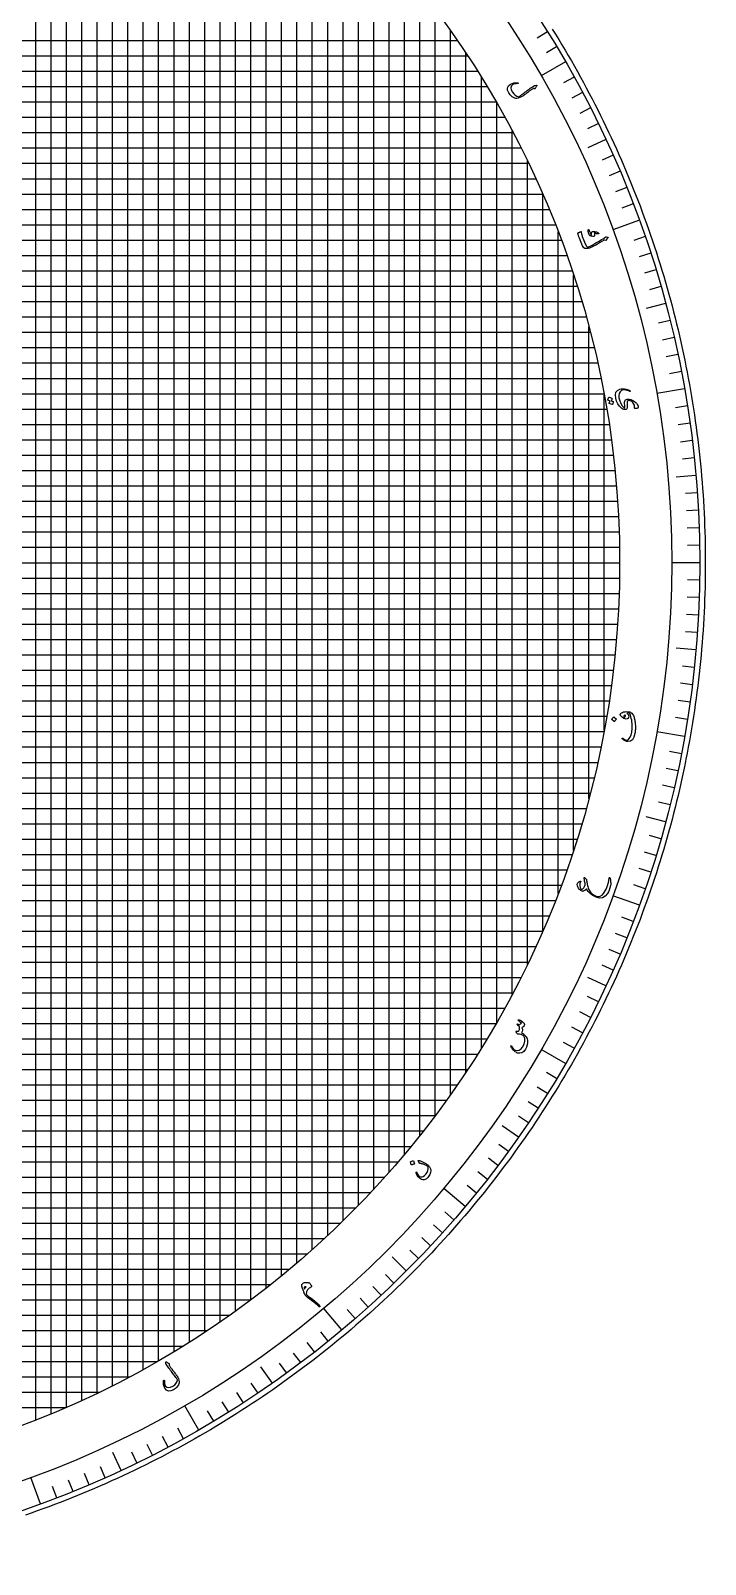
# Model space of a CAD drawing. Header units: millimetres. Extents: x -91 to 91, y -91 to 118.
# Drawn here: x 30.1 to 91, y -90.5 to 48.1 of the extents above; entities that cross this region are included whole.
import ezdxf

# ---------------------------------------------------------------- set-up
doc = ezdxf.new("R2010")
doc.units = ezdxf.units.MM
for name, color, linetype in [('CUT_OUTER', 1, 'Continuous'), ('ENGRAVE', 7, 'Continuous'), ('ENGRAVE_FINE', 8, 'Continuous'), ('TEXT', 5, 'Continuous')]:
    doc.layers.add(name, color=color, linetype=linetype)

msp = doc.modelspace()

# ---------------------------------------------------------------- linework, layer by layer
at = {"layer": 'CUT_OUTER'}
msp.add_lwpolyline([(77.179, 48.2121), (77.4733, 47.7377), (77.7648, 47.2614), (78.0533, 46.7833), (78.3389, 46.3035), (78.6215, 45.822), (78.9012, 45.3387), (79.1779, 44.8537), (79.4516, 44.3671), (79.7224, 43.8787), (79.9901, 43.3887), (80.2548, 42.8971), (80.5165, 42.4039), (80.7752, 41.909), (81.0308, 41.4126), (81.2834, 40.9146), (81.5329, 40.4151), (81.7794, 39.9141), (82.0227, 39.4115), (82.263, 38.9075), (82.5002, 38.402), (82.7343, 37.8951), (82.9652, 37.3867), (83.1931, 36.877), (83.4178, 36.3658), (83.6394, 35.8533), (83.8578, 35.3394), (84.073, 34.8242), (84.2851, 34.3077), (84.4941, 33.7899), (84.6998, 33.2708), (84.9023, 32.7504), (85.1017, 32.2289), (85.2979, 31.7061), (85.4908, 31.1821), (85.6805, 30.657), (85.867, 30.1307), (86.0503, 29.6032), (86.2303, 29.0747), (86.4071, 28.545), (86.5806, 28.0143), (86.7508, 27.4825), (86.9178, 26.9497), (87.0816, 26.4159), (87.242, 25.8811), (87.3992, 25.3453), (87.553, 24.8085), (87.7036, 24.2709), (87.8509, 23.7323), (87.9949, 23.1928), (88.1355, 22.6524), (88.2728, 22.1112), (88.4069, 21.5691), (88.5375, 21.0263), (88.6649, 20.4826), (88.7889, 19.9382), (88.9096, 19.393), (89.0269, 18.8471), (89.1408, 18.3005), (89.2515, 17.7532), (89.3587, 17.2052), (89.4626, 16.6566), (89.5631, 16.1074), (89.6603, 15.5575), (89.754, 15.0071), (89.8444, 14.4561), (89.9314, 13.9045), (90.0151, 13.3525), (90.0953, 12.7999), (90.1721, 12.2468), (90.2456, 11.6933), (90.3156, 11.1394), (90.3823, 10.585), (90.4455, 10.0302), (90.5054, 9.4751), (90.5618, 8.9196), (90.6148, 8.3637), (90.6644, 7.8076), (90.7106, 7.2511), (90.7534, 6.6944), (90.7928, 6.1374), (90.8287, 5.5802), (90.8613, 5.0228), (90.8904, 4.4652), (90.9161, 3.9074), (90.9383, 3.3495), (90.9572, 2.7914), (90.9726, 2.2333), (90.9846, 1.675), (90.9931, 1.1167), (90.9983, 0.5584), (91, 0), (90.9983, -0.5584), (90.9931, -1.1167), (90.9846, -1.675), (90.9726, -2.2333), (90.9572, -2.7914), (90.9383, -3.3495), (90.9161, -3.9074), (90.8904, -4.4652), (90.8613, -5.0228), (90.8287, -5.5802), (90.7928, -6.1374), (90.7534, -6.6944), (90.7106, -7.2511), (90.6644, -7.8076), (90.6148, -8.3637), (90.5618, -8.9196), (90.5054, -9.4751), (90.4455, -10.0302), (90.3823, -10.585), (90.3156, -11.1394), (90.2456, -11.6933), (90.1721, -12.2468), (90.0953, -12.7999), (90.0151, -13.3525), (89.9314, -13.9045), (89.8444, -14.4561), (89.754, -15.0071), (89.6603, -15.5575), (89.5631, -16.1074), (89.4626, -16.6566), (89.3587, -17.2052), (89.2515, -17.7532), (89.1408, -18.3005), (89.0269, -18.8471), (88.9096, -19.393), (88.7889, -19.9382), (88.6649, -20.4826), (88.5375, -21.0263), (88.4069, -21.5691), (88.2728, -22.1112), (88.1355, -22.6524), (87.9949, -23.1928), (87.8509, -23.7323), (87.7036, -24.2709), (87.553, -24.8085), (87.3992, -25.3453), (87.242, -25.8811), (87.0816, -26.4159), (86.9178, -26.9497), (86.7508, -27.4825), (86.5806, -28.0143), (86.4071, -28.545), (86.2303, -29.0747), (86.0503, -29.6032), (85.867, -30.1307), (85.6805, -30.657), (85.4908, -31.1821), (85.2979, -31.7061), (85.1017, -32.2289), (84.9023, -32.7504), (84.6998, -33.2708), (84.4941, -33.7899), (84.2851, -34.3077), (84.073, -34.8242), (83.8578, -35.3394), (83.6394, -35.8533), (83.4178, -36.3658), (83.1931, -36.877), (82.9652, -37.3867), (82.7343, -37.8951), (82.5002, -38.402), (82.263, -38.9075), (82.0227, -39.4115), (81.7794, -39.9141), (81.5329, -40.4151), (81.2834, -40.9146), (81.0308, -41.4126), (80.7752, -41.909), (80.5165, -42.4039), (80.2548, -42.8971), (79.9901, -43.3887), (79.7224, -43.8787), (79.4516, -44.3671), (79.1779, -44.8537), (78.9012, -45.3387), (78.6215, -45.822), (78.3389, -46.3035), (78.0533, -46.7833), (77.7648, -47.2614), (77.4733, -47.7377), (77.179, -48.2121), (76.8817, -48.6848), (76.5815, -49.1556), (76.2784, -49.6246), (75.9725, -50.0917), (75.6637, -50.5569), (75.3521, -51.0202), (75.0376, -51.4816), (74.7203, -51.941), (74.4002, -52.3985), (74.0773, -52.8541), (73.7516, -53.3076), (73.4231, -53.7591), (73.0919, -54.2086), (72.7579, -54.6561), (72.4212, -55.1015), (72.0817, -55.5448), (71.7395, -55.9861), (71.3947, -56.4252), (71.0471, -56.8622), (70.6969, -57.2971), (70.344, -57.7298), (69.9884, -58.1603), (69.6302, -58.5887), (69.2694, -59.0148), (68.906, -59.4387), (68.54, -59.8604), (68.1714, -60.2798), (67.8003, -60.697), (67.4266, -61.1119), (67.0503, -61.5244), (66.6715, -61.9347), (66.2903, -62.3426), (65.9065, -62.7482), (65.5202, -63.1514), (65.1315, -63.5522), (64.7403, -63.9507), (64.3467, -64.3467), (63.9507, -64.7403), (63.5522, -65.1315), (63.1514, -65.5202), (62.7482, -65.9065), (62.3426, -66.2903), (61.9347, -66.6715), (61.5244, -67.0503), (61.1119, -67.4266), (60.697, -67.8003), (60.2798, -68.1714), (59.8604, -68.54), (59.4387, -68.906), (59.0148, -69.2694), (58.5887, -69.6302), (58.1603, -69.9884), (57.7298, -70.344), (57.2971, -70.6969), (56.8622, -71.0471), (56.4252, -71.3947), (55.9861, -71.7395), (55.5448, -72.0817), (55.1015, -72.4212), (54.6561, -72.7579), (54.2086, -73.0919), (53.7591, -73.4231), (53.3076, -73.7516), (52.8541, -74.0773), (52.3985, -74.4002), (51.941, -74.7203), (51.4816, -75.0376), (51.0202, -75.3521), (50.5569, -75.6637), (50.0917, -75.9725), (49.6246, -76.2784), (49.1556, -76.5815), (48.6848, -76.8817), (48.2121, -77.179), (47.7377, -77.4733), (47.2614, -77.7648), (46.7833, -78.0533), (46.3035, -78.3389), (45.822, -78.6215), (45.3387, -78.9012), (44.8537, -79.1779), (44.3671, -79.4516), (43.8787, -79.7224), (43.3887, -79.9901), (42.8971, -80.2548), (42.4039, -80.5165), (41.909, -80.7752), (41.4126, -81.0308), (40.9146, -81.2834), (40.4151, -81.5329), (39.9141, -81.7794), (39.4115, -82.0227), (38.9075, -82.263), (38.402, -82.5002), (37.8951, -82.7343), (37.3867, -82.9652), (36.877, -83.1931), (36.3658, -83.4178), (35.8533, -83.6394), (35.3394, -83.8578), (34.8242, -84.073), (34.3077, -84.2851), (33.7899, -84.4941), (33.2708, -84.6998), (32.7504, -84.9023), (32.2289, -85.1017), (31.7061, -85.2979), (31.1821, -85.4908), (30.657, -85.6805), (30.1307, -85.867), (29.6032, -86.0503)], dxfattribs=at)
at = {"layer": 'ENGRAVE'}
for points in [[(34.6938, -75.6928), (34.6938, 75.6928)], [(41.6325, -72.1096), (41.6325, 72.1096)], [(48.5712, -67.6306), (48.5712, 67.6306)], [(55.51, -62.0621), (55.51, 62.0621)], [(62.4488, -55.0746), (62.4488, 55.0746)], [(69.3875, -46.0265), (69.3875, 46.0265)], [(78.3753, 45.25), (76.1823, 43.9839)], [(-72.1096, 41.6325), (72.1096, 41.6325)], [(82.0209, 38.247), (80.3816, 37.4825)], [(-75.6928, 34.6938), (75.6928, 34.6938)], [(76.3263, -33.2771), (76.3263, 33.2771)], [(85.0422, 30.9528), (82.6626, 30.0867)], [(-78.503, 27.755), (78.503, 27.755)], [(87.4163, 23.4231), (85.6692, 22.955)], [(-80.621, 20.8163), (80.621, 20.8163)], [(89.1251, 15.7152), (86.6313, 15.2754)], [(-82.1004, 13.8775), (82.1004, 13.8775)], [(-82.9754, 6.9387), (82.9754, 6.9387)], [(90.1556, 7.8876), (88.3538, 7.73)], [(-83.265, 0), (83.265, 0)], [(90.5, 0), (87.9677, 0)], [(-82.9754, -6.9387), (82.9754, -6.9387)], [(90.1556, -7.8876), (88.3538, -7.73)], [(-82.1004, -13.8775), (82.1004, -13.8775)], [(89.1251, -15.7152), (86.6313, -15.2754)], [(-80.621, -20.8163), (80.621, -20.8163)], [(87.4163, -23.4231), (85.6692, -22.955)], [(-78.503, -27.755), (78.503, -27.755)], [(85.0422, -30.9528), (82.6626, -30.0867)], [(-75.6928, -34.6938), (75.6928, -34.6938)], [(82.0209, -38.247), (80.3816, -37.4825)], [(-72.1096, -41.6325), (72.1096, -41.6325)], [(78.3753, -45.25), (76.1823, -43.9839)], [(-67.6306, -48.5712), (67.6306, -48.5712)], [(74.1333, -51.9087), (72.6516, -50.8712)], [(-62.0621, -55.51), (62.0621, -55.51)], [(69.327, -58.1723), (67.3872, -56.5446)], [(-55.0746, -62.4488), (55.0746, -62.4488)], [(63.9932, -63.9932), (62.7142, -62.7142)], [(58.1723, -69.327), (56.5446, -67.3872)], [(-46.0265, -69.3875), (46.0265, -69.3875)], [(51.9087, -74.1333), (50.8712, -72.6516)], [(45.25, -78.3753), (43.9839, -76.1823)], [(-33.2771, -76.3263), (33.2771, -76.3263)], [(38.247, -82.0209), (37.4825, -80.3816)], [(30.9528, -85.0422), (30.0867, -82.6626)]]:
    msp.add_lwpolyline(points, dxfattribs=at)
for radius in [90.5, 87.9677, 83.265]:
    msp.add_circle((0, 0), radius, dxfattribs=at)
at = {"layer": 'ENGRAVE_FINE'}
for points in [[(30.5305, -77.4658), (30.5305, 77.4658)], [(31.9183, -76.9044), (31.9183, 76.9044)], [(33.306, -76.3136), (33.306, 76.3136)], [(36.0815, -75.0412), (36.0815, 75.0412)], [(37.4693, -74.358), (37.4693, 74.358)], [(38.857, -73.6423), (38.857, 73.6423)], [(40.2447, -72.8932), (40.2447, 72.8932)], [(43.0203, -71.2904), (43.0203, 71.2904)], [(44.408, -70.4343), (44.408, 70.4343)], [(45.7957, -69.54), (45.7957, 69.54)], [(47.1835, -68.606), (47.1835, 68.606)], [(49.959, -66.612), (49.959, 66.612)], [(51.3468, -65.5482), (51.3468, 65.5482)], [(52.7345, -64.437), (52.7345, 64.437)], [(54.1223, -63.2759), (54.1223, 63.2759)], [(56.8978, -60.7923), (56.8978, 60.7923)], [(58.2855, -59.4631), (58.2855, 59.4631)], [(59.6733, -58.0703), (59.6733, 58.0703)], [(61.061, -56.6093), (61.061, 56.6093)], [(63.8365, -53.4599), (63.8365, 53.4599)], [(65.2242, -51.7577), (65.2242, 51.7577)], [(66.612, -49.959), (66.612, 49.959)], [(-68.606, 47.1835), (68.606, 47.1835)], [(67.9998, -48.053), (67.9998, 48.053)], [(76.7484, 47.9577), (75.828, 47.3826)], [(-69.54, 45.7957), (69.54, 45.7957)], [(77.5736, 46.6109), (76.6434, 46.052)], [(-70.4343, 44.408), (70.4343, 44.408)], [(-71.2904, 43.0203), (71.2904, 43.0203)], [(70.7752, -43.8626), (70.7752, 43.8626)], [(79.1531, 43.8753), (78.2039, 43.3491)], [(79.9068, 42.4872), (78.9485, 41.9777)], [(-72.8932, 40.2447), (72.8932, 40.2447)], [(72.163, -41.5399), (72.163, 41.5399)], [(80.6361, 41.0861), (79.6691, 40.5934)], [(-73.6423, 38.857), (73.6423, 38.857)], [(73.5508, -39.0301), (73.5508, 39.0301)], [(81.3409, 39.6726), (80.3654, 39.1968)], [(-74.358, 37.4693), (74.358, 37.4693)], [(-75.0412, 36.0815), (75.0412, 36.0815)], [(74.9385, -36.2944), (74.9385, 36.2944)], [(82.6759, 36.8097), (81.6844, 36.3683)], [(83.3057, 35.3612), (82.3067, 34.9371)], [(-76.3136, 33.306), (76.3136, 33.306)], [(83.9101, 33.9019), (82.9039, 33.4954)], [(-76.9044, 31.9183), (76.9044, 31.9183)], [(84.489, 32.4323), (83.4759, 32.0434)], [(-77.4658, 30.5305), (77.4658, 30.5305)], [(-77.9985, 29.1427), (77.9985, 29.1427)], [(77.714, -29.893), (77.714, 29.893)], [(85.5694, 29.4639), (84.5433, 29.1106)], [(86.0706, 27.966), (85.0385, 27.6307)], [(-78.9799, 26.3673), (78.9799, 26.3673)], [(86.5456, 26.4596), (85.5078, 26.1423)], [(-79.4297, 24.9795), (79.4297, 24.9795)], [(79.1018, -25.9995), (79.1018, 25.9995)], [(86.9942, 24.9452), (85.951, 24.646)], [(-79.8529, 23.5918), (79.8529, 23.5918)], [(-80.2499, 22.204), (80.2499, 22.204)], [(80.4895, -21.319), (80.4895, 21.319)], [(87.8118, 21.8939), (86.7587, 21.6314)], [(-80.9666, 19.4285), (80.9666, 19.4285)], [(88.1805, 20.3581), (87.1231, 20.1139)], [(-81.2871, 18.0407), (81.2871, 18.0407)], [(88.5224, 18.816), (87.4608, 18.5904)], [(-81.5827, 16.653), (81.5827, 16.653)], [(88.8373, 17.2682), (87.7719, 17.0611)], [(-81.8537, 15.2652), (81.8537, 15.2652)], [(81.8773, -15.1386), (81.8773, 15.1386)], [(89.3858, 14.1573), (88.3139, 13.9875)], [(-82.3229, 12.4897), (82.3229, 12.4897)], [(89.6193, 12.5952), (88.5446, 12.4441)], [(-82.5215, 11.102), (82.5215, 11.102)], [(-82.6964, 9.7142), (82.6964, 9.7142)], [(89.8254, 11.0292), (88.7483, 10.8969)], [(-82.8476, 8.3265), (82.8476, 8.3265)], [(90.0042, 9.4598), (88.9249, 9.3464)], [(-83.0798, 5.551), (83.0798, 5.551)], [(90.2795, 6.313), (89.1969, 6.2373)], [(-83.1609, 4.1633), (83.1609, 4.1633)], [(90.376, 4.7364), (89.2922, 4.6796)], [(-83.2187, 2.7755), (83.2187, 2.7755)], [(90.4449, 3.1584), (89.3603, 3.1205)], [(-83.2534, 1.3878), (83.2534, 1.3878)], [(90.4862, 1.5794), (89.4011, 1.5605)], [(-83.2534, -1.3878), (83.2534, -1.3878)], [(90.4862, -1.5794), (89.4011, -1.5605)], [(-83.2187, -2.7755), (83.2187, -2.7755)], [(90.4449, -3.1584), (89.3603, -3.1205)], [(-83.1609, -4.1633), (83.1609, -4.1633)], [(90.376, -4.7364), (89.2922, -4.6796)], [(-83.0798, -5.551), (83.0798, -5.551)], [(90.2795, -6.313), (89.1969, -6.2373)], [(-82.8476, -8.3265), (82.8476, -8.3265)], [(90.0042, -9.4598), (88.9249, -9.3464)], [(-82.6964, -9.7142), (82.6964, -9.7142)], [(89.8254, -11.0292), (88.7483, -10.8969)], [(-82.5215, -11.102), (82.5215, -11.102)], [(89.6193, -12.5952), (88.5446, -12.4441)], [(-82.3229, -12.4897), (82.3229, -12.4897)], [(89.3858, -14.1573), (88.3139, -13.9875)], [(-81.8537, -15.2652), (81.8537, -15.2652)], [(-81.5827, -16.653), (81.5827, -16.653)], [(88.8373, -17.2682), (87.7719, -17.0611)], [(-81.2871, -18.0407), (81.2871, -18.0407)], [(88.5224, -18.816), (87.4608, -18.5904)], [(-80.9666, -19.4285), (80.9666, -19.4285)], [(88.1805, -20.3581), (87.1231, -20.1139)], [(87.8118, -21.8939), (86.7587, -21.6314)], [(-80.2499, -22.204), (80.2499, -22.204)], [(-79.8529, -23.5918), (79.8529, -23.5918)], [(86.9942, -24.9452), (85.951, -24.646)], [(-79.4297, -24.9795), (79.4297, -24.9795)], [(86.5456, -26.4596), (85.5078, -26.1423)], [(-78.9799, -26.3673), (78.9799, -26.3673)], [(86.0706, -27.966), (85.0385, -27.6307)], [(-77.9985, -29.1427), (77.9985, -29.1427)], [(85.5694, -29.4639), (84.5433, -29.1106)], [(-77.4658, -30.5305), (77.4658, -30.5305)], [(-76.9044, -31.9183), (76.9044, -31.9183)], [(84.489, -32.4323), (83.4759, -32.0434)], [(-76.3136, -33.306), (76.3136, -33.306)], [(83.9101, -33.9019), (82.9039, -33.4954)], [(83.3057, -35.3612), (82.3067, -34.9371)], [(-75.0412, -36.0815), (75.0412, -36.0815)], [(82.6759, -36.8097), (81.6844, -36.3683)], [(-74.358, -37.4693), (74.358, -37.4693)], [(-73.6423, -38.857), (73.6423, -38.857)], [(81.3409, -39.6726), (80.3654, -39.1968)], [(-72.8932, -40.2447), (72.8932, -40.2447)], [(80.6361, -41.0861), (79.6691, -40.5934)], [(79.9068, -42.4872), (78.9485, -41.9777)], [(-71.2904, -43.0203), (71.2904, -43.0203)], [(79.1531, -43.8753), (78.2039, -43.3491)], [(-70.4343, -44.408), (70.4343, -44.408)], [(-69.54, -45.7957), (69.54, -45.7957)], [(77.5736, -46.6109), (76.6434, -46.052)], [(-68.606, -47.1835), (68.606, -47.1835)], [(76.7484, -47.9577), (75.828, -47.3826)], [(75.8997, -49.2898), (74.9895, -48.6988)], [(-66.612, -49.959), (66.612, -49.959)], [(75.0279, -50.607), (74.1282, -50.0001)], [(-65.5482, -51.3468), (65.5482, -51.3468)], [(73.216, -53.1946), (72.3381, -52.5567)], [(-64.437, -52.7345), (64.437, -52.7345)], [(72.2765, -54.4643), (71.4098, -53.8111)], [(-63.2759, -54.1223), (63.2759, -54.1223)], [(71.315, -55.7174), (70.4598, -55.0492)], [(70.3317, -56.9535), (69.4883, -56.2705)], [(-60.7923, -56.8978), (60.7923, -56.8978)], [(-59.4631, -58.2855), (59.4631, -58.2855)], [(68.3012, -59.3733), (67.4822, -58.6614)], [(-58.0703, -59.6733), (58.0703, -59.6733)], [(67.2546, -60.5563), (66.4481, -59.8301)], [(-56.6093, -61.061), (56.6093, -61.061)], [(65.1003, -62.8666), (64.3196, -62.1127)], [(66.1875, -61.7209), (65.3938, -60.9807)], [(-53.4599, -63.8365), (53.4599, -63.8365)], [(62.8666, -65.1003), (62.1127, -64.3196)], [(-51.7577, -65.2242), (51.7577, -65.2242)], [(60.5563, -67.2546), (59.8301, -66.4481)], [(61.7209, -66.1875), (60.9807, -65.3938)], [(-49.959, -66.612), (49.959, -66.612)], [(59.3733, -68.3012), (58.6614, -67.4822)], [(-48.053, -67.9998), (48.053, -67.9998)], [(55.7174, -71.315), (55.0492, -70.4598)], [(56.9535, -70.3317), (56.2705, -69.4883)], [(-43.8626, -70.7752), (43.8626, -70.7752)], [(54.4643, -72.2765), (53.8111, -71.4098)], [(-41.5399, -72.163), (41.5399, -72.163)], [(53.1946, -73.216), (52.5567, -72.3381)], [(-39.0301, -73.5508), (39.0301, -73.5508)], [(50.607, -75.0279), (50.0001, -74.1282)], [(-36.2944, -74.9385), (36.2944, -74.9385)], [(47.9577, -76.7484), (47.3826, -75.828)], [(49.2898, -75.8997), (48.6988, -74.9895)], [(46.6109, -77.5736), (46.052, -76.6434)], [(42.4872, -79.9068), (41.9777, -78.9485)], [(43.8753, -79.1531), (43.3491, -78.2039)], [(39.6726, -81.3409), (39.1968, -80.3654)], [(41.0861, -80.6361), (40.5934, -79.6691)], [(36.8097, -82.6759), (36.3683, -81.6844)], [(33.9019, -83.9101), (33.4954, -82.9039)], [(35.3612, -83.3057), (34.9371, -82.3067)], [(32.4323, -84.489), (32.0434, -83.4759)]]:
    msp.add_lwpolyline(points, dxfattribs=at)
at = {"layer": 'TEXT'}
for points in [[(75.7522, 43.1421), (75.7633, 43.142), (75.7727, 43.1391), (75.7806, 43.1335), (75.7869, 43.1252), (75.7905, 43.1154), (75.7903, 43.1051), (75.7862, 43.0946), (75.7783, 43.0837), (75.7307, 43.0226), (75.6926, 42.9646), (75.6638, 42.9097), (75.6446, 42.858), (75.6365, 42.8413), (75.6227, 42.8301), (75.6032, 42.8243), (75.5779, 42.8238), (75.5647, 42.8253), (75.5521, 42.8265), (75.5401, 42.8277), (75.5285, 42.8286), (75.5177, 42.8296), (75.5077, 42.8305), (75.4987, 42.8315), (75.4904, 42.8326), (75.4758, 42.8338), (75.4604, 42.8319), (75.444, 42.8267), (75.4268, 42.8183), (75.3818, 42.7884), (75.3331, 42.7551), (75.2808, 42.7184), (75.2248, 42.6782), (75.1651, 42.6348), (75.1014, 42.5883), (75.034, 42.5387), (74.9626, 42.4861), (74.8921, 42.4324), (74.8255, 42.3826), (74.7627, 42.3366), (74.7038, 42.2944), (74.6488, 42.2557), (74.5975, 42.2202), (74.55, 42.188), (74.5062, 42.1591), (74.3733, 42.0792), (74.2394, 42.018), (74.1043, 41.9752), (73.9681, 41.951), (73.8794, 41.9521), (73.7837, 41.9773), (73.681, 42.0264), (73.5713, 42.0994), (73.4654, 42.1858), (73.3757, 42.2725), (73.3023, 42.3595), (73.2452, 42.4469), (73.1452, 42.6909), (73.1365, 42.9027), (73.2194, 43.0826), (73.3942, 43.2305), (73.5461, 43.3042), (73.7104, 43.3497), (73.8872, 43.3671), (74.0765, 43.356), (74.0884, 43.3537), (74.0976, 43.3493), (74.1039, 43.3428), (74.1073, 43.3341), (74.1091, 43.3238), (74.1086, 43.3149), (74.106, 43.3075), (74.1011, 43.3015), (74.0929, 43.2944), (74.0837, 43.2895), (74.0738, 43.2868), (74.063, 43.2864), (73.9064, 43.278), (73.779, 43.2606), (73.6807, 43.2344), (73.6115, 43.1994), (73.494, 43.0703), (73.4502, 42.9148), (73.4797, 42.7328), (73.5825, 42.5241), (73.7068, 42.3542), (73.8411, 42.2261), (73.9857, 42.1398), (74.1408, 42.0954), (74.187, 42.1244), (74.2402, 42.1595), (74.3006, 42.2006), (74.3681, 42.2478), (74.4427, 42.3013), (74.5246, 42.3614), (74.6137, 42.4282), (74.71, 42.5016), (74.81, 42.5761), (74.9087, 42.649), (75.006, 42.7203), (75.1021, 42.79), (75.1969, 42.8578), (75.2906, 42.9238), (75.3831, 42.9877), (75.4746, 43.0497), (75.5604, 43.1132), (75.5712, 43.1187), (75.5819, 43.1228), (75.5925, 43.1254), (75.603, 43.1266)], [(82.2066, 29.3663), (82.1812, 29.3382), (82.1576, 29.3099), (82.136, 29.2815), (82.1163, 29.2529), (82.0985, 29.224), (82.0828, 29.1946), (82.0692, 29.1646), (82.0576, 29.1341), (82.0496, 29.1212), (82.0376, 29.1135), (82.0216, 29.1113), (82.0017, 29.1143), (81.8944, 29.1368), (81.883, 29.1387), (81.8736, 29.1395), (81.8662, 29.1394), (81.8608, 29.1383), (81.6399, 29.0045), (81.4396, 28.8855), (81.26, 28.781), (81.101, 28.6912), (80.9629, 28.6162), (80.8457, 28.5561), (80.7495, 28.5109), (80.6743, 28.4806), (80.5302, 28.4297), (80.4836, 28.4162), (80.4361, 28.4048), (80.3876, 28.3955), (80.3381, 28.3883), (80.2876, 28.3835), (80.236, 28.3811), (80.1834, 28.3812), (80.1296, 28.3838), (80.0287, 28.4471), (79.9124, 28.6241), (79.7799, 28.9143), (79.6299, 29.3175), (79.5877, 29.4452), (79.5518, 29.5645), (79.5222, 29.6753), (79.4989, 29.7779), (79.4994, 29.7882), (79.5026, 29.7966), (79.5087, 29.8033), (79.5175, 29.808), (79.5613, 29.8274), (79.6012, 29.8448), (79.6373, 29.8601), (79.6696, 29.8733), (79.6984, 29.8847), (79.7242, 29.8942), (79.7469, 29.902), (79.7665, 29.908), (79.7778, 29.9108), (79.7852, 29.9092), (79.7889, 29.9033), (79.7887, 29.8931), (79.7936, 29.8173), (79.8112, 29.7239), (79.8414, 29.6128), (79.8843, 29.484), (80.0238, 29.1038), (80.1497, 28.8123), (80.263, 28.6098), (80.3643, 28.4966), (80.4537, 28.5285), (80.6098, 28.6044), (80.8326, 28.7244), (81.122, 28.8887), (81.4106, 29.0562), (81.6284, 29.1841), (81.7755, 29.2723), (81.852, 29.3205), (81.8727, 29.3344), (81.8921, 29.3475), (81.9101, 29.3596), (81.9267, 29.3709), (81.9419, 29.3812), (81.9553, 29.3904), (81.9671, 29.3987), (81.9772, 29.4059), (81.9997, 29.4198), (82.0227, 29.429), (82.0463, 29.4332), (82.0703, 29.4325), (82.2023, 29.4155), (82.2115, 29.4135), (82.2183, 29.4102), (82.2226, 29.4056), (82.2245, 29.3997), (82.2232, 29.3912), (82.2198, 29.3828), (82.2143, 29.3745), (82.2066, 29.3663)], [(81.3796, 29.746), (81.3809, 29.7402), (81.3805, 29.7345), (81.3783, 29.7291), (81.3744, 29.7239), (81.3703, 29.7211), (81.3655, 29.7189), (81.36, 29.7174), (81.3539, 29.7164), (81.1759, 29.7219), (81.1574, 29.7238), (81.1424, 29.7273), (81.1309, 29.7325), (81.123, 29.7395), (81.0989, 29.7729), (81.0735, 29.7995), (81.0469, 29.8193), (81.0191, 29.8323), (81.007, 29.8325), (80.9977, 29.8228), (80.9912, 29.8032), (80.9875, 29.7737), (80.9879, 29.7551), (80.9888, 29.736), (80.9904, 29.7166), (80.9925, 29.6967), (80.9952, 29.6762), (80.9986, 29.6549), (81.0028, 29.6329), (81.0076, 29.61), (81.004, 29.5237), (80.9492, 29.4765), (80.8433, 29.4684), (80.6861, 29.4992), (80.6362, 29.5172), (80.5949, 29.5376), (80.5623, 29.5602), (80.5384, 29.5852), (80.5196, 29.6154), (80.5002, 29.6596), (80.4802, 29.7178), (80.4596, 29.7899), (80.4498, 29.8269), (80.4417, 29.8626), (80.4355, 29.8968), (80.431, 29.9296), (80.4277, 29.9608), (80.4251, 29.9901), (80.4231, 30.0176), (80.4219, 30.0433), (80.4245, 30.0603), (80.4296, 30.0738), (80.4374, 30.0836), (80.4478, 30.0898), (80.46, 30.0922), (80.4703, 30.0898), (80.4786, 30.0825), (80.4851, 30.0702), (80.5031, 30.0303), (80.5228, 29.9847), (80.5441, 29.9334), (80.5671, 29.8765), (80.61, 29.7703), (80.6473, 29.6888), (80.6792, 29.632), (80.7057, 29.5999), (80.711, 29.5964), (80.7165, 29.5955), (80.7223, 29.5972), (80.7284, 29.6015), (80.7317, 29.6057), (80.7337, 29.6119), (80.7346, 29.6201), (80.7344, 29.6305), (80.7235, 29.7235), (80.7205, 29.763), (80.7224, 29.7984), (80.7291, 29.8298), (80.7406, 29.8571), (80.7566, 29.8825), (80.7759, 29.9011), (80.7985, 29.913), (80.8244, 29.9182), (81.0097, 29.9254), (81.164, 29.8991), (81.2873, 29.8393), (81.3796, 29.746)], [(84.6032, 13.9992), (84.6199, 14.1047), (84.6026, 14.2165), (84.5512, 14.3345), (84.4659, 14.4584), (84.3916, 14.5335), (84.3083, 14.5923), (84.2159, 14.6347), (84.1144, 14.6607), (84.0948, 14.6617), (84.0752, 14.6586), (84.0554, 14.6516), (84.0356, 14.6407), (83.9784, 14.5806), (83.9429, 14.4904), (83.9292, 14.3701), (83.937, 14.2197), (83.946, 14.0715), (83.9354, 13.9611), (83.9053, 13.8884), (83.856, 13.8535), (83.7441, 13.8321), (83.6405, 13.8375), (83.545, 13.8697), (83.4578, 13.9286), (83.2634, 14.1288), (83.1071, 14.35), (82.9886, 14.5923), (82.9079, 14.8562), (82.8754, 15.1542), (82.9245, 15.3909), (83.056, 15.5667), (83.27, 15.6816), (83.3941, 15.7093), (83.5331, 15.7169), (83.687, 15.7044), (83.8558, 15.6715), (83.9035, 15.6579), (83.9499, 15.6435), (83.9948, 15.6281), (84.0382, 15.6119), (84.0805, 15.5947), (84.1218, 15.5762), (84.1621, 15.5566), (84.2014, 15.5357), (84.2183, 15.5237), (84.2264, 15.5117), (84.2259, 15.4997), (84.2166, 15.4877), (84.2038, 15.4796), (84.1903, 15.4757), (84.1759, 15.476), (84.1608, 15.4806), (83.9343, 15.5692), (83.7372, 15.6098), (83.5696, 15.6026), (83.4315, 15.548), (83.2971, 15.4306), (83.2146, 15.2799), (83.184, 15.0958), (83.205, 14.8781), (83.2758, 14.607), (83.376, 14.369), (83.5058, 14.1639), (83.6655, 13.9915), (83.6782, 13.9817), (83.6897, 13.9791), (83.7, 13.9837), (83.709, 13.9957), (83.7222, 14.0401), (83.7271, 14.1142), (83.7238, 14.218), (83.7121, 14.3514), (83.7055, 14.4881), (83.7189, 14.5957), (83.7523, 14.6742), (83.8058, 14.7236), (83.8734, 14.754), (83.9469, 14.7721), (84.026, 14.7777), (84.1109, 14.7709), (84.2825, 14.7303), (84.446, 14.6606), (84.6014, 14.5617), (84.7485, 14.4336), (84.7841, 14.3988), (84.8156, 14.3645), (84.8431, 14.3308), (84.8665, 14.2975), (84.886, 14.2649), (84.9018, 14.2333), (84.9138, 14.2027), (84.9221, 14.173), (84.9308, 14.053), (84.8914, 13.972), (84.8041, 13.9302), (84.6688, 13.9275), (84.6309, 13.9359), (84.6073, 13.9507), (84.5981, 13.9717), (84.6032, 13.9992)], [(82.6833, 14.5513), (82.6878, 14.5482), (82.6911, 14.5433), (82.693, 14.5367), (82.6937, 14.5282), (82.6876, 14.4965), (82.6802, 14.4656), (82.6714, 14.4354), (82.6613, 14.4059), (82.6497, 14.377), (82.6365, 14.3484), (82.6216, 14.32), (82.6051, 14.292), (82.5996, 14.2862), (82.5932, 14.283), (82.586, 14.2823), (82.578, 14.2842), (82.3193, 14.3881), (82.3155, 14.3915), (82.3145, 14.3973), (82.3162, 14.4056), (82.3207, 14.4162), (82.3252, 14.4238), (82.3311, 14.4359), (82.3384, 14.4524), (82.3471, 14.4735), (82.3573, 14.4993), (82.3692, 14.5301), (82.3828, 14.5658), (82.398, 14.6065), (82.1965, 14.6885), (82.19, 14.6927), (82.1875, 14.6992), (82.1889, 14.708), (82.1942, 14.719), (82.1989, 14.7286), (82.2057, 14.7435), (82.2147, 14.7639), (82.2259, 14.7898), (82.2392, 14.8214), (82.2546, 14.8593), (82.272, 14.9033), (82.2914, 14.9536), (82.2951, 14.9591), (82.2994, 14.962), (82.3041, 14.9623), (82.3092, 14.9599), (82.56, 14.853), (82.5645, 14.8499), (82.5677, 14.845), (82.5697, 14.8384), (82.5704, 14.83), (82.5666, 14.8032), (82.5613, 14.777), (82.5545, 14.7513), (82.5462, 14.7261), (82.5367, 14.7015), (82.526, 14.6774), (82.5142, 14.6539), (82.5014, 14.6311)], [(83.3186, -13.7382), (83.3242, -13.6768), (83.3577, -13.6204), (83.4193, -13.5689), (83.5088, -13.5222), (83.6213, -13.4858), (83.7518, -13.4651), (83.9003, -13.4601), (84.0667, -13.4709), (84.1265, -13.4787), (84.1811, -13.4916), (84.2305, -13.5096), (84.2748, -13.5326), (84.3593, -13.6027), (84.4351, -13.6991), (84.5022, -13.822), (84.5604, -13.9715), (84.5851, -14.0546), (84.6071, -14.1399), (84.6265, -14.2274), (84.6433, -14.3171), (84.6575, -14.4092), (84.6689, -14.5039), (84.6776, -14.6012), (84.6836, -14.701), (84.687, -14.8009), (84.6883, -14.8982), (84.6873, -14.9929), (84.6841, -15.0851), (84.6784, -15.175), (84.6701, -15.2625), (84.6592, -15.3478), (84.6456, -15.4308), (84.5542, -15.7706), (84.4171, -16.0069), (84.2352, -16.1395), (84.0091, -16.1688), (83.9593, -16.1614), (83.9036, -16.1477), (83.8419, -16.1277), (83.7743, -16.1014), (83.7014, -16.0658), (83.6322, -16.0226), (83.5669, -15.972), (83.5054, -15.9138), (83.4986, -15.9056), (83.4943, -15.8967), (83.4926, -15.8871), (83.4934, -15.8768), (83.4966, -15.8673), (83.5021, -15.8603), (83.5099, -15.8556), (83.52, -15.8534), (83.5307, -15.8535), (83.5402, -15.8557), (83.5485, -15.86), (83.5556, -15.8665), (83.7027, -15.9799), (83.8365, -16.034), (83.957, -16.0285), (84.0643, -15.9631), (84.1942, -15.7982), (84.2933, -15.5789), (84.3612, -15.3056), (84.3974, -14.9784), (84.4021, -14.833), (84.3996, -14.6862), (84.3901, -14.5381), (84.3733, -14.3887), (84.3495, -14.2382), (84.3183, -14.0869), (84.28, -13.9347), (84.2344, -13.7818), (84.2034, -13.6994), (84.1659, -13.635), (84.1219, -13.5884), (84.0714, -13.5598), (84.0327, -13.5646), (83.9961, -13.576), (83.9616, -13.594), (83.9292, -13.6186), (83.9273, -13.6219), (83.9287, -13.6264), (83.9335, -13.6323), (83.9416, -13.6395), (84.0056, -13.6952), (84.051, -13.7534), (84.0778, -13.8141), (84.086, -13.8773), (84.0693, -13.9877), (84.0228, -14.067), (83.9467, -14.1153), (83.841, -14.1326), (83.7529, -14.1171), (83.65, -14.0698), (83.5322, -13.9906), (83.3995, -13.8798), (83.3677, -13.8465), (83.3436, -13.8118), (83.3273, -13.7757), (83.3186, -13.7382)], [(83.7581, -13.7761), (83.7461, -13.7625), (83.7328, -13.757), (83.7182, -13.7595), (83.7022, -13.77), (83.6602, -13.8164), (83.6445, -13.8609), (83.6552, -13.9035), (83.6923, -13.9442), (83.7047, -13.9508), (83.7161, -13.9536), (83.7265, -13.9528), (83.7359, -13.9483), (83.7703, -13.91), (83.7855, -13.8686), (83.7814, -13.8239), (83.7581, -13.7761)], [(82.5703, -14.1634), (82.5671, -14.159), (82.5657, -14.1533), (82.5661, -14.1464), (82.5683, -14.1382), (82.6025, -14.0838), (82.6415, -14.0336), (82.6853, -13.9876), (82.7338, -13.946), (82.7408, -13.9423), (82.7473, -13.9412), (82.7533, -13.9428), (82.7589, -13.9471), (82.9686, -14.1289), (82.9732, -14.1351), (82.9734, -14.1421), (82.9691, -14.15), (82.9603, -14.1586), (82.9527, -14.1661), (82.9412, -14.1779), (82.9258, -14.1942), (82.9064, -14.2148), (82.8831, -14.2402), (82.8556, -14.2708), (82.8242, -14.3064), (82.7886, -14.3471), (82.783, -14.3524), (82.7779, -14.3546), (82.7732, -14.3538), (82.7692, -14.35)], [(79.4269, -29.0832), (79.4311, -29.0331), (79.4499, -28.9839), (79.4833, -28.9355), (79.5313, -28.8879), (79.5596, -28.865), (79.5873, -28.8445), (79.6142, -28.8264), (79.6405, -28.8108), (79.666, -28.7974), (79.6904, -28.7864), (79.7137, -28.7777), (79.736, -28.7713), (79.7564, -28.7689), (79.7657, -28.7762), (79.7642, -28.7931), (79.7517, -28.8197), (79.6769, -28.9895), (79.6561, -29.1646), (79.6894, -29.3454), (79.7767, -29.5321), (79.7843, -29.5392), (79.7937, -29.5425), (79.8049, -29.5419), (79.818, -29.5374), (79.9374, -29.4606), (80.0329, -29.3647), (80.1043, -29.25), (80.1517, -29.1165), (80.1557, -29.0908), (80.1555, -29.0558), (80.1513, -29.0114), (80.1429, -28.9578), (80.1224, -28.8582), (80.1043, -28.7704), (80.0886, -28.6942), (80.0752, -28.6296), (80.0643, -28.5767), (80.0559, -28.5354), (80.0499, -28.5057), (80.0464, -28.4876), (80.0472, -28.4638), (80.0574, -28.4544), (80.0769, -28.4595), (80.1057, -28.479), (80.1779, -28.5403), (80.2301, -28.5901), (80.2624, -28.6282), (80.2749, -28.6548), (80.2821, -28.7254), (80.2925, -28.8011), (80.3062, -28.8821), (80.3232, -28.9682), (80.3433, -29.0595), (80.3667, -29.156), (80.3933, -29.2578), (80.4231, -29.3648), (80.5114, -29.5903), (80.6402, -29.7848), (80.8099, -29.9481), (81.0206, -30.08), (81.144, -30.1284), (81.267, -30.1512), (81.3894, -30.1485), (81.5113, -30.1201), (81.7023, -30.0066), (81.8792, -29.8008), (82.0415, -29.5023), (82.1881, -29.1112), (82.206, -29.0491), (82.224, -28.9817), (82.2421, -28.9091), (82.2603, -28.8313), (82.2784, -28.7484), (82.296, -28.6605), (82.3132, -28.5677), (82.33, -28.4699), (82.3339, -28.4533), (82.3389, -28.4418), (82.345, -28.4353), (82.3523, -28.4338), (82.3771, -28.459), (82.4018, -28.5343), (82.4263, -28.6597), (82.4505, -28.8355), (82.4605, -28.9408), (82.4637, -29.0311), (82.4601, -29.1064), (82.4497, -29.1666), (82.3901, -29.3835), (82.3237, -29.576), (82.2507, -29.744), (82.1713, -29.8875), (81.9618, -30.1361), (81.7207, -30.2754), (81.4485, -30.3057), (81.1454, -30.2275), (80.8516, -30.0798), (80.6099, -29.9024), (80.4202, -29.6956), (80.2822, -29.4595), (80.196, -29.548), (80.1164, -29.6163), (80.0433, -29.6644), (79.9767, -29.6925), (79.9522, -29.6977), (79.9272, -29.6982), (79.902, -29.6939), (79.8764, -29.6851), (79.8117, -29.6496), (79.7528, -29.6101), (79.6995, -29.5666), (79.6519, -29.5189), (79.5621, -29.4066), (79.4947, -29.2966), (79.4496, -29.1888), (79.4269, -29.0832)], [(74.1186, -41.3719), (74.1093, -41.3605), (74.1042, -41.3497), (74.1032, -41.3394), (74.1064, -41.3296), (74.1141, -41.3191), (74.1236, -41.3117), (74.1348, -41.3076), (74.1479, -41.3066), (74.1905, -41.3102), (74.2389, -41.3227), (74.293, -41.3441), (74.3528, -41.3745), (74.4452, -41.4338), (74.5262, -41.5022), (74.5958, -41.58), (74.6539, -41.6671), (74.6655, -41.6924), (74.6719, -41.7165), (74.6731, -41.7395), (74.6691, -41.7614), (74.636, -41.8304), (74.5841, -41.8955), (74.5133, -41.9566), (74.4236, -42.0138), (74.4789, -42.1358), (74.4953, -42.2527), (74.473, -42.3643), (74.4118, -42.4705), (74.4669, -42.5066), (74.519, -42.5429), (74.568, -42.5796), (74.6139, -42.6165), (74.6571, -42.654), (74.6978, -42.692), (74.7362, -42.7308), (74.7721, -42.7703), (74.8327, -42.8489), (74.8804, -42.9357), (74.9154, -43.0307), (74.9374, -43.1339), (74.9502, -43.3535), (74.9261, -43.5646), (74.865, -43.7669), (74.7671, -43.9602), (74.6153, -44.1534), (74.4439, -44.2754), (74.2532, -44.3262), (74.0435, -44.3058), (73.9784, -44.281), (73.9078, -44.241), (73.8317, -44.1859), (73.7502, -44.1156), (73.6657, -44.0306), (73.5833, -43.9328), (73.503, -43.8224), (73.4248, -43.6993), (73.4204, -43.6905), (73.4187, -43.682), (73.4196, -43.6737), (73.4231, -43.6656), (73.4282, -43.6584), (73.4341, -43.6531), (73.4407, -43.6495), (73.4481, -43.6478), (73.4568, -43.6489), (73.4646, -43.6521), (73.4715, -43.6576), (73.4776, -43.6653), (73.5838, -43.8257), (73.6786, -43.9451), (73.7621, -44.0232), (73.8344, -44.0599), (74.0282, -44.0831), (74.2036, -44.0418), (74.3603, -43.9359), (74.4981, -43.7654), (74.6347, -43.4941), (74.6978, -43.2341), (74.6875, -42.986), (74.604, -42.75), (74.4951, -42.6883), (74.3702, -42.6404), (74.2294, -42.6063), (74.0726, -42.5857), (74.0559, -42.5849), (74.0424, -42.5819), (74.032, -42.5766), (74.0246, -42.569), (74.0028, -42.5371), (73.9825, -42.507), (73.9636, -42.4786), (73.9462, -42.452), (73.9305, -42.4274), (73.9171, -42.4048), (73.9057, -42.3844), (73.8965, -42.3662), (73.8935, -42.357), (73.8943, -42.3497), (73.8991, -42.3441), (73.9077, -42.3403), (73.9134, -42.3391), (73.9219, -42.3377), (73.9331, -42.336), (73.9472, -42.3342), (73.9638, -42.3326), (73.9829, -42.3314), (74.0044, -42.3307), (74.0284, -42.3305), (74.0751, -42.3289), (74.1103, -42.3253), (74.1342, -42.3197), (74.1467, -42.312), (74.1928, -42.245), (74.2208, -42.1677), (74.2308, -42.0802), (74.2226, -41.9826), (74.2052, -41.939), (74.1672, -41.8842), (74.1086, -41.8183), (74.0293, -41.7414), (74.0218, -41.734), (74.0168, -41.7254), (74.0143, -41.7155), (74.0144, -41.7044), (74.0158, -41.6948), (74.019, -41.6866), (74.0241, -41.6799), (74.0311, -41.6747), (74.0539, -41.6739), (74.088, -41.688), (74.1335, -41.717), (74.1903, -41.7607), (74.2547, -41.7249), (74.3096, -41.6789), (74.355, -41.6225), (74.3909, -41.556), (74.3705, -41.5457), (74.3529, -41.5392), (74.3381, -41.5365), (74.3261, -41.5376), (74.3142, -41.5398), (74.3037, -41.5393), (74.2948, -41.5361), (74.2874, -41.5302)], [(64.3692, -54.1444), (64.3687, -54.139), (64.3703, -54.1334), (64.3742, -54.1276), (64.3802, -54.1216), (64.4374, -54.0917), (64.4966, -54.0679), (64.5577, -54.0502), (64.6208, -54.0386), (64.6286, -54.0389), (64.6348, -54.0413), (64.6392, -54.0457), (64.6419, -54.0522), (64.7306, -54.3154), (64.7315, -54.3232), (64.7281, -54.3294), (64.7204, -54.334), (64.7084, -54.3371), (64.698, -54.3397), (64.6821, -54.3441), (64.6605, -54.3504), (64.6333, -54.3585), (64.6002, -54.3688), (64.5611, -54.3814), (64.5158, -54.3964), (64.4645, -54.4137), (64.4569, -54.4154), (64.4513, -54.4147), (64.4478, -54.4117), (64.4462, -54.4064)], [(65.0934, -54.0072), (65.1504, -54.0209), (65.2088, -54.0366), (65.2685, -54.0544), (65.3295, -54.0743), (65.3918, -54.0968), (65.4556, -54.1224), (65.5209, -54.1512), (65.5875, -54.1831), (65.6524, -54.2168), (65.7146, -54.2527), (65.7741, -54.291), (65.831, -54.3316), (65.8853, -54.3747), (65.9372, -54.4203), (65.9867, -54.4686), (66.0339, -54.5194), (66.0798, -54.5771), (66.118, -54.6355), (66.1484, -54.6947), (66.1712, -54.7547), (66.2, -54.9189), (66.1835, -55.0903), (66.1216, -55.2688), (66.0143, -55.4542), (65.9189, -55.5734), (65.8173, -55.6627), (65.7096, -55.722), (65.596, -55.7513), (65.483, -55.7498), (65.3734, -55.7216), (65.267, -55.6667), (65.1639, -55.5852), (65.0695, -55.4813), (64.9922, -55.3659), (64.9317, -55.2391), (64.8881, -55.1007), (64.8853, -55.0823), (64.8871, -55.0682), (64.8933, -55.0585), (64.904, -55.0531), (64.9181, -55.0515), (64.9304, -55.0581), (64.9409, -55.0729), (64.9496, -55.0958), (65.0176, -55.2546), (65.099, -55.374), (65.1941, -55.4538), (65.3029, -55.494), (65.4167, -55.4949), (65.531, -55.4565), (65.6457, -55.3788), (65.7607, -55.2616), (65.8729, -55.0977), (65.9461, -54.9294), (65.9802, -54.7569), (65.9753, -54.5805), (65.9739, -54.5758), (65.9705, -54.5704), (65.9651, -54.5644), (65.9577, -54.5578), (65.8946, -54.5114), (65.8139, -54.4661), (65.7156, -54.4219), (65.5997, -54.3788), (65.5398, -54.3589), (65.4836, -54.341), (65.4311, -54.3251), (65.3822, -54.3113), (65.3369, -54.2996), (65.2954, -54.2906), (65.2576, -54.2841), (65.2235, -54.2801), (65.2062, -54.2774), (65.1924, -54.2724), (65.1819, -54.2652), (65.1748, -54.2557), (65.0566, -54.0368), (65.0518, -54.0216), (65.0564, -54.0115), (65.0702, -54.0067), (65.0934, -54.0072)], [(54.7445, -65.8352), (54.7192, -65.7915), (54.695, -65.747), (54.6721, -65.7019), (54.6502, -65.656), (54.6301, -65.6095), (54.6123, -65.5623), (54.5967, -65.5145), (54.5833, -65.4662), (54.5655, -65.3732), (54.5605, -65.2933), (54.5684, -65.2264), (54.5891, -65.1727), (54.6394, -65.113), (54.7143, -65.0707), (54.8139, -65.0457), (54.9384, -65.0379), (54.9748, -65.0382), (55.0112, -65.0397), (55.0474, -65.0422), (55.0836, -65.0458), (55.1198, -65.0504), (55.1563, -65.0557), (55.1929, -65.062), (55.2298, -65.069), (55.25, -65.0741), (55.267, -65.0815), (55.2807, -65.091), (55.2912, -65.1028), (55.3244, -65.1581), (55.3537, -65.2078), (55.3792, -65.2517), (55.4009, -65.2899), (55.4186, -65.3219), (55.4319, -65.347), (55.441, -65.3652), (55.4458, -65.3766), (55.4481, -65.3936), (55.4448, -65.4081), (55.4359, -65.4203), (55.4213, -65.4301), (55.2143, -65.5605), (55.0658, -65.7113), (54.9757, -65.8827), (54.9439, -66.075), (54.9459, -66.0937), (54.9512, -66.1095), (54.9598, -66.1227), (54.9717, -66.133), (55.1487, -66.2592), (55.3295, -66.3932), (55.5142, -66.5351), (55.7028, -66.685), (55.9487, -66.8931), (56.1127, -67.0537), (56.1946, -67.1672), (56.1943, -67.2335), (56.1784, -67.2417), (56.1584, -67.2391), (56.134, -67.2259), (56.1055, -67.202), (56.0505, -67.1483), (55.9915, -67.0941), (55.9283, -67.0391), (55.8609, -66.9836), (55.7899, -66.9273), (55.7157, -66.8702), (55.6382, -66.8122), (55.5575, -66.7534), (55.2872, -66.5555), (55.0813, -66.3917), (54.9395, -66.2624), (54.8617, -66.1676), (54.8322, -66.118), (54.8072, -66.0705), (54.7867, -66.0251), (54.7707, -65.9818), (54.7587, -65.9409), (54.7504, -65.9028), (54.7456, -65.8676), (54.7445, -65.8352)], [(54.7954, -65.6426), (54.8099, -65.6149), (54.8262, -65.5869), (54.8443, -65.5587), (54.8642, -65.5302), (54.8858, -65.5016), (54.9088, -65.473), (54.9334, -65.4443), (54.9595, -65.4157), (54.8917, -65.4189), (54.8389, -65.4284), (54.801, -65.4441), (54.778, -65.4661), (54.7609, -65.5046), (54.7581, -65.5468), (54.7696, -65.5928), (54.7954, -65.6426)], [(42.2742, -72.2341), (42.274, -72.2232), (42.2764, -72.2138), (42.2816, -72.206), (42.2895, -72.1998), (42.299, -72.1963), (42.3089, -72.1966), (42.3192, -72.2007), (42.3301, -72.2086), (42.3908, -72.2559), (42.4483, -72.2938), (42.5025, -72.3223), (42.5535, -72.3414), (42.57, -72.3494), (42.5814, -72.363), (42.5876, -72.3824), (42.5888, -72.4075), (42.5878, -72.4205), (42.587, -72.433), (42.5862, -72.445), (42.5856, -72.4564), (42.585, -72.4672), (42.5844, -72.4771), (42.5836, -72.4861), (42.5829, -72.4942), (42.582, -72.5087), (42.5844, -72.5241), (42.5899, -72.5403), (42.5986, -72.5573), (42.629, -72.602), (42.6629, -72.6502), (42.7003, -72.7021), (42.7411, -72.7576), (42.7853, -72.8167), (42.8326, -72.8797), (42.883, -72.9465), (42.9366, -73.0171), (42.9912, -73.0869), (43.042, -73.1528), (43.089, -73.2148), (43.1321, -73.273), (43.1717, -73.3274), (43.208, -73.3781), (43.2409, -73.4251), (43.2706, -73.4684), (43.3528, -73.5998), (43.4163, -73.7327), (43.4612, -73.8671), (43.4873, -74.0031), (43.4871, -74.092), (43.4625, -74.1885), (43.4135, -74.2924), (43.3399, -74.4037), (43.2524, -74.5112), (43.1642, -74.6022), (43.0755, -74.6766), (42.9863, -74.7345), (42.7375, -74.8353), (42.523, -74.8431), (42.3432, -74.7582), (42.1979, -74.581), (42.1269, -74.4279), (42.0841, -74.2628), (42.0692, -74.086), (42.0821, -73.8972), (42.0844, -73.8853), (42.0889, -73.8763), (42.0954, -73.8701), (42.104, -73.8668), (42.1143, -73.8652), (42.1231, -73.8658), (42.1305, -73.8685), (42.1364, -73.8734), (42.1434, -73.8818), (42.1482, -73.8909), (42.1507, -73.9009), (42.1511, -73.9117), (42.1581, -74.0681), (42.174, -74.1957), (42.1989, -74.2943), (42.2329, -74.364), (42.3606, -74.4831), (42.5163, -74.5284), (42.6999, -74.4995), (42.9111, -74.3963), (43.0827, -74.2707), (43.2114, -74.1348), (43.2972, -73.9887), (43.3401, -73.8327), (43.3104, -73.787), (43.2746, -73.7342), (43.2326, -73.6744), (43.1845, -73.6076), (43.13, -73.5337), (43.0688, -73.4526), (43.001, -73.3644), (42.9265, -73.269), (42.8509, -73.1698), (42.777, -73.0719), (42.7048, -72.9752), (42.6342, -72.8799), (42.5655, -72.7857), (42.4988, -72.6926), (42.4342, -72.6006), (42.3715, -72.5096), (42.3074, -72.4243), (42.3018, -72.4135), (42.2976, -72.4029), (42.2947, -72.3924), (42.2933, -72.3819)]]:
    msp.add_lwpolyline(points, close=True, dxfattribs=at)

doc.saveas('drawing.dxf')
